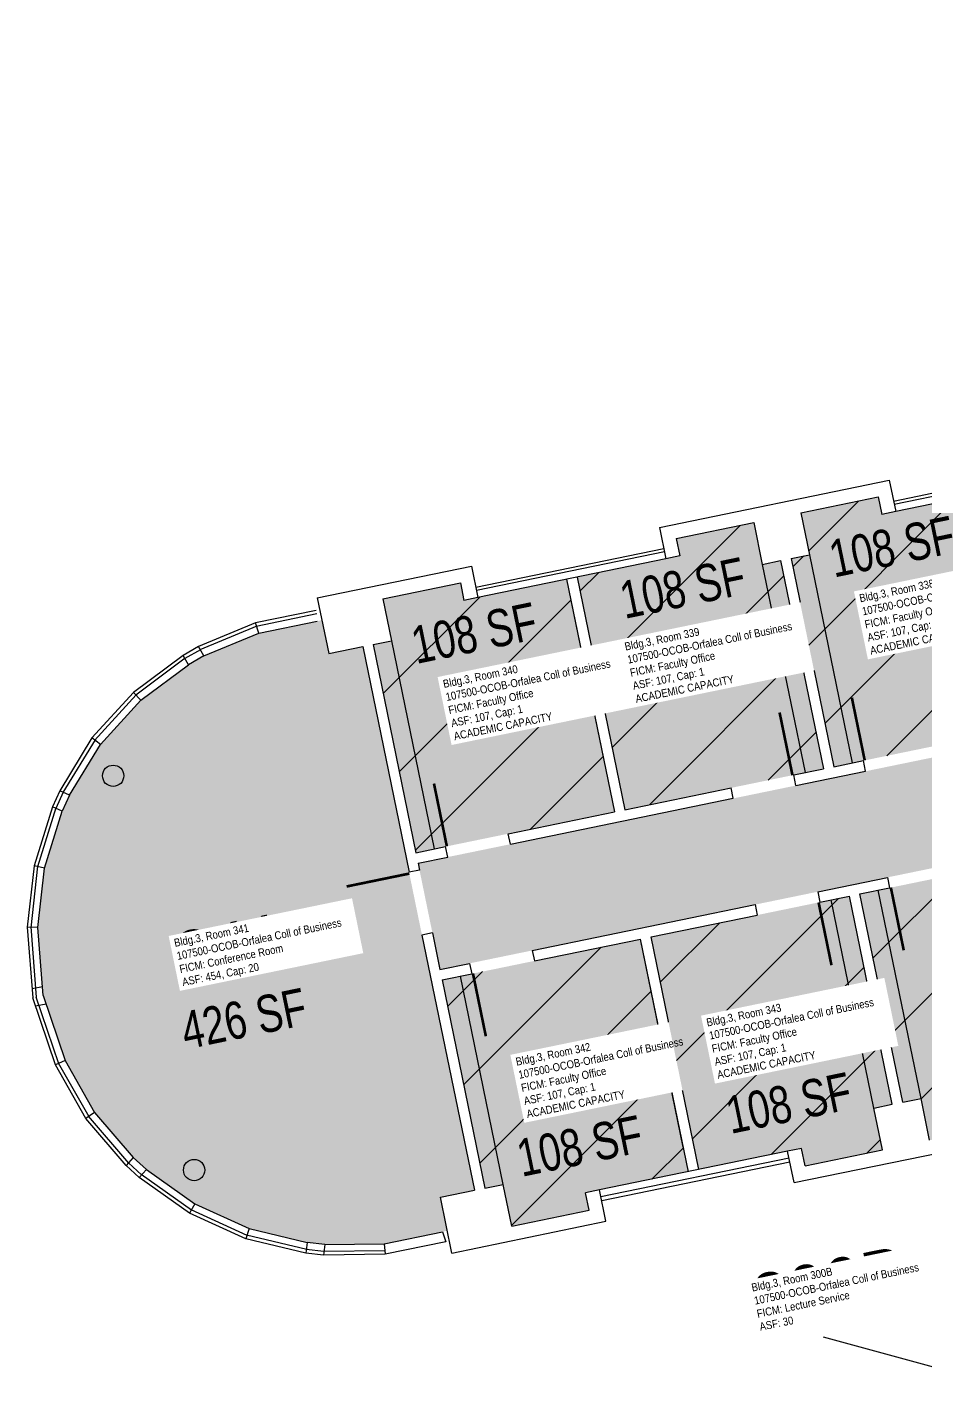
# Model space of a CAD drawing. Header units: inches. Extents: x 69197310 to 69201220, y 27671033 to 27674904.
# Drawn here: x 69197310 to 69197816, y 27672594 to 27673358 of the extents above; entities that cross this region are included whole.
import ezdxf
from ezdxf.enums import TextEntityAlignment as Align

# ---------------------------------------------------------------- set-up
doc = ezdxf.new("R2010")
doc.units = ezdxf.units.IN
doc.header["$LTSCALE"] = 100
doc.header["$MEASUREMENT"] = 0
for name, color, linetype in [('A-DOOR', 2, 'CONTINUOUS'), ('A-FLOR', 3, 'CONTINUOUS'), ('A-GLAZ', 1, 'CONTINUOUS'), ('A-IDEN-RNUM', 7, 'CONTINUOUS'), ('A-IDEN-SNUM', 4, 'CONTINUOUS'), ('A-IDEN-VNUM', 4, 'CONTINUOUS'), ('A-WALL', 5, 'CONTINUOUS'), ('AREA-TEXT', 3, 'CONTINUOUS'), ('Rooms-Capacity', 4, 'CONTINUOUS'), ('Rooms-Category-Color', 7, 'CONTINUOUS'), ('Rooms-College-Color', 7, 'CONTINUOUS'), ('Rooms-Department-Color', 7, 'CONTINUOUS'), ('Rooms-Division-Color', 7, 'CONTINUOUS'), ('Rooms-Information', 7, 'CONTINUOUS')]:
    doc.layers.add(name, color=color, linetype=linetype)
doc.styles.add('CP_AREA', font='arial.ttf', dxfattribs={"height": 15})
doc.styles.add('CP_ROOMSNUMBER', font='arial.ttf', dxfattribs={"height": 1})
doc.styles.add('CP_ROOMVNUMBER', font='arial.ttf', dxfattribs={"width": 0.85, "height": 0.075})
pattern_1 = [(45, (0, 0), (-26.516504294, 26.516504294), [])]

msp = doc.modelspace()

# ---------------------------------------------------------------- hatches: boundary and pattern name
at = {"layer": 'Rooms-Capacity'}
h = msp.add_hatch(dxfattribs=at)
h.set_pattern_fill('ANSI31', color=256, scale=300, style=0)
h.set_pattern_definition(pattern_1)
h.paths.add_polyline_path([(69197619.65, 27673048.94), (69197646.53, 27672918.17), (69197758.2, 27672941.12), (69197734.14, 27673058.17), (69197723.85, 27673056.06), (69197719.02, 27673079.57), (69197675.43, 27673070.61), (69197677.44, 27673060.81)])
h = msp.add_hatch(dxfattribs=at)
h.set_pattern_fill('ANSI31', color=256, scale=300, style=0)
h.set_pattern_definition(pattern_1)
h.paths.add_polyline_path([(69197817.95, 27672732.38), (69197813.12, 27672755.89), (69197802.83, 27672753.77), (69197778.77, 27672870.82), (69197890.44, 27672893.78), (69197917.32, 27672763.01), (69197859.52, 27672751.13), (69197861.54, 27672741.34)])
h = msp.add_hatch(dxfattribs=at)
h.set_pattern_fill('ANSI31', color=256, scale=300, style=0)
h.set_pattern_definition(pattern_1)
h.paths.add_polyline_path([(69197582.86, 27672684.06), (69197578.03, 27672707.57), (69197567.75, 27672705.45), (69197543.69, 27672822.5), (69197655.35, 27672845.46), (69197682.23, 27672714.69), (69197624.44, 27672702.81), (69197626.45, 27672693.02)])
at = {"layer": 'Rooms-Category-Color', "true_color": 0xadadad}
msp.add_hatch(color=253, dxfattribs=at).paths.add_polyline_path([(69199816.4, 27673358.05), (69199828.68, 27673298.3), (69198309.48, 27672986.04), (69198314.32, 27672962.53), (69198284.89, 27672956.48), (69198286.1, 27672950.6), (69198292.02, 27672951.82), (69198317.69, 27672826.93), (69198363.68, 27672836.38), (69198396.1, 27672678.68), (69198353, 27672669.82), (69198362.16, 27672625.25), (69198279.88, 27672608.34), (69198270.22, 27672655.36), (69198240.77, 27672649.31), (69198208.86, 27672804.56), (69198235.31, 27672810), (69198209.64, 27672934.89), (69198215.59, 27672936.11), (69198214.38, 27672941.99), (69198184.92, 27672935.93), (69198180.09, 27672959.44), (69198130.19, 27672949.18), (69198125.72, 27672970.93), (69198119.84, 27672969.73), (69198124.31, 27672947.97), (69197542.48, 27672828.38), (69197530.2, 27672888.13), (69198112.3, 27673007.59), (69198112.6, 27673004.99), (69198118.47, 27673006.2), (69198118.11, 27673008.94)])
at = {"layer": 'Rooms-Category-Color', "true_color": 0xfa9ba3}
for points in [[(69197619.65, 27673048.94), (69197646.53, 27672918.17), (69197758.2, 27672941.12), (69197734.14, 27673058.17), (69197723.85, 27673056.06), (69197719.02, 27673079.57), (69197675.43, 27673070.61), (69197677.44, 27673060.81)], [(69197817.95, 27672732.38), (69197813.12, 27672755.89), (69197802.83, 27672753.77), (69197778.77, 27672870.82), (69197890.44, 27672893.78), (69197917.32, 27672763.01), (69197859.52, 27672751.13), (69197861.54, 27672741.34)], [(69197582.86, 27672684.06), (69197578.03, 27672707.57), (69197567.75, 27672705.45), (69197543.69, 27672822.5), (69197655.35, 27672845.46), (69197682.23, 27672714.69), (69197624.44, 27672702.81), (69197626.45, 27672693.02)]]:
    msp.add_hatch(color=241, dxfattribs=at).paths.add_polyline_path(points)
at = {"layer": 'Rooms-College-Color', "true_color": 0xadadad}
msp.add_hatch(color=253, dxfattribs=at).paths.add_polyline_path([(69199816.4, 27673358.05), (69199828.68, 27673298.3), (69198309.48, 27672986.04), (69198314.32, 27672962.53), (69198284.89, 27672956.48), (69198286.1, 27672950.6), (69198292.02, 27672951.82), (69198317.69, 27672826.93), (69198363.68, 27672836.38), (69198396.1, 27672678.68), (69198353, 27672669.82), (69198362.16, 27672625.25), (69198279.88, 27672608.34), (69198270.22, 27672655.36), (69198240.77, 27672649.31), (69198208.86, 27672804.56), (69198235.31, 27672810), (69198209.64, 27672934.89), (69198215.59, 27672936.11), (69198214.38, 27672941.99), (69198184.92, 27672935.93), (69198180.09, 27672959.44), (69198130.19, 27672949.18), (69198125.72, 27672970.93), (69198119.84, 27672969.73), (69198124.31, 27672947.97), (69197542.48, 27672828.38), (69197530.2, 27672888.13), (69198112.3, 27673007.59), (69198112.6, 27673004.99), (69198118.47, 27673006.2), (69198118.11, 27673008.94)])
at = {"layer": 'Rooms-College-Color', "true_color": 0xfa9ba3}
for points in [[(69197619.65, 27673048.94), (69197646.53, 27672918.17), (69197758.2, 27672941.12), (69197734.14, 27673058.17), (69197723.85, 27673056.06), (69197719.02, 27673079.57), (69197675.43, 27673070.61), (69197677.44, 27673060.81)], [(69197817.95, 27672732.38), (69197813.12, 27672755.89), (69197802.83, 27672753.77), (69197778.77, 27672870.82), (69197890.44, 27672893.78), (69197917.32, 27672763.01), (69197859.52, 27672751.13), (69197861.54, 27672741.34)], [(69197582.86, 27672684.06), (69197578.03, 27672707.57), (69197567.75, 27672705.45), (69197543.69, 27672822.5), (69197655.35, 27672845.46), (69197682.23, 27672714.69), (69197624.44, 27672702.81), (69197626.45, 27672693.02)]]:
    msp.add_hatch(color=241, dxfattribs=at).paths.add_polyline_path(points)
at = {"layer": 'Rooms-Department-Color', "true_color": 0xacacac}
msp.add_hatch(color=253, dxfattribs=at).paths.add_polyline_path([(69199816.4, 27673358.05), (69199828.68, 27673298.3), (69198309.48, 27672986.04), (69198314.32, 27672962.53), (69198284.89, 27672956.48), (69198286.1, 27672950.6), (69198292.02, 27672951.82), (69198317.69, 27672826.93), (69198363.68, 27672836.38), (69198396.1, 27672678.68), (69198353, 27672669.82), (69198362.16, 27672625.25), (69198279.88, 27672608.34), (69198270.22, 27672655.36), (69198240.77, 27672649.31), (69198208.86, 27672804.56), (69198235.31, 27672810), (69198209.64, 27672934.89), (69198215.59, 27672936.11), (69198214.38, 27672941.99), (69198184.92, 27672935.93), (69198180.09, 27672959.44), (69198130.19, 27672949.18), (69198125.72, 27672970.93), (69198119.84, 27672969.73), (69198124.31, 27672947.97), (69197542.48, 27672828.38), (69197530.2, 27672888.13), (69198112.3, 27673007.59), (69198112.6, 27673004.99), (69198118.47, 27673006.2), (69198118.11, 27673008.94)])
at = {"layer": 'Rooms-Department-Color', "true_color": 0xfa9ba3}
for points in [[(69197619.65, 27673048.94), (69197646.53, 27672918.17), (69197758.2, 27672941.12), (69197734.14, 27673058.17), (69197723.85, 27673056.06), (69197719.02, 27673079.57), (69197675.43, 27673070.61), (69197677.44, 27673060.81)], [(69197817.95, 27672732.38), (69197813.12, 27672755.89), (69197802.83, 27672753.77), (69197778.77, 27672870.82), (69197890.44, 27672893.78), (69197917.32, 27672763.01), (69197859.52, 27672751.13), (69197861.54, 27672741.34)], [(69197582.86, 27672684.06), (69197578.03, 27672707.57), (69197567.75, 27672705.45), (69197543.69, 27672822.5), (69197655.35, 27672845.46), (69197682.23, 27672714.69), (69197624.44, 27672702.81), (69197626.45, 27672693.02)]]:
    msp.add_hatch(color=241, dxfattribs=at).paths.add_polyline_path(points)
at = {"layer": 'Rooms-Division-Color', "true_color": 0xadadad}
msp.add_hatch(color=253, dxfattribs=at).paths.add_polyline_path([(69199816.4, 27673358.05), (69199828.68, 27673298.3), (69198309.48, 27672986.04), (69198314.32, 27672962.53), (69198284.89, 27672956.48), (69198286.1, 27672950.6), (69198292.02, 27672951.82), (69198317.69, 27672826.93), (69198363.68, 27672836.38), (69198396.1, 27672678.68), (69198353, 27672669.82), (69198362.16, 27672625.25), (69198279.88, 27672608.34), (69198270.22, 27672655.36), (69198240.77, 27672649.31), (69198208.86, 27672804.56), (69198235.31, 27672810), (69198209.64, 27672934.89), (69198215.59, 27672936.11), (69198214.38, 27672941.99), (69198184.92, 27672935.93), (69198180.09, 27672959.44), (69198130.19, 27672949.18), (69198125.72, 27672970.93), (69198119.84, 27672969.73), (69198124.31, 27672947.97), (69197542.48, 27672828.38), (69197530.2, 27672888.13), (69198112.3, 27673007.59), (69198112.6, 27673004.99), (69198118.47, 27673006.2), (69198118.11, 27673008.94)])
at = {"layer": 'Rooms-Division-Color', "true_color": 0xfa9ba3}
for points in [[(69197619.65, 27673048.94), (69197646.53, 27672918.17), (69197758.2, 27672941.12), (69197734.14, 27673058.17), (69197723.85, 27673056.06), (69197719.02, 27673079.57), (69197675.43, 27673070.61), (69197677.44, 27673060.81)], [(69197817.95, 27672732.38), (69197813.12, 27672755.89), (69197802.83, 27672753.77), (69197778.77, 27672870.82), (69197890.44, 27672893.78), (69197917.32, 27672763.01), (69197859.52, 27672751.13), (69197861.54, 27672741.34)], [(69197582.86, 27672684.06), (69197578.03, 27672707.57), (69197567.75, 27672705.45), (69197543.69, 27672822.5), (69197655.35, 27672845.46), (69197682.23, 27672714.69), (69197624.44, 27672702.81), (69197626.45, 27672693.02)]]:
    msp.add_hatch(color=241, dxfattribs=at).paths.add_polyline_path(points)

# ---------------------------------------------------------------- linework, layer by layer
at = {"layer": 'A-DOOR'}
for points in [[(69197781.46, 27672945.9, 1.5, 1.5, 0), (69197774.21, 27672981.17, 0, 0, 0), (69197774.95, 27672981.32, 0, 0, -0.414214), (69197816.29, 27672951.53, 0, 0, -0.414214)], [(69197740.81, 27672937.55, 1.5, 1.5, 0), (69197733.56, 27672972.81, 0, 0, 0), (69197732.83, 27672972.66, 0, 0, 0.414214), (69197706.58, 27672928.98, 0, 0, 0.414214)], [(69197546.38, 27672897.58, 1.5, 1.5, 0), (69197539.13, 27672932.85, 0, 0, 0), (69197539.86, 27672933, 0, 0, -0.414214), (69197581.21, 27672903.21, 0, 0, -0.414214)], [(69197525.28, 27672882.27, 1.5, 1.5, 0), (69197490.01, 27672875.02, 0, 0, 0), (69197490.16, 27672874.29, 0, 0, 0.414214), (69197533.84, 27672848.05, 0, 0, 0.414214)], [(69197796.16, 27672874.4, 1.5, 1.5, 0), (69197803.41, 27672839.14, 0, 0, 0), (69197804.14, 27672839.29, 0, 0, 0.414214), (69197830.38, 27672882.96, 0, 0, 0.414214)], [(69197755.51, 27672866.04, 1.5, 1.5, 0), (69197762.76, 27672830.78, 0, 0, 0), (69197762.02, 27672830.63, 0, 0, -0.414214), (69197720.68, 27672860.42, 0, 0, -0.414214)], [(69197561.07, 27672826.08, 1.5, 1.5, 0), (69197568.32, 27672790.82, 0, 0, 0), (69197569.06, 27672790.97, 0, 0, 0.414214), (69197595.3, 27672834.64, 0, 0, 0.414214)]]:
    msp.add_lwpolyline(points, format="xyseb", dxfattribs=at)
at = {"layer": 'A-FLOR'}
for p, q in [((69197750.3, 27673061.5), (69197774.36, 27672944.44)), ((69197723.85, 27673056.06), (69197747.91, 27672939.01)), ((69197515.21, 27673013.18), (69197539.27, 27672896.12)), ((69197813.12, 27672755.89), (69197789.06, 27672872.94)), ((69197786.67, 27672750.45), (69197762.61, 27672867.5)), ((69197578.03, 27672707.57), (69197553.97, 27672824.62))]:
    msp.add_line(p, q, dxfattribs=at)
at = {"layer": 'A-GLAZ'}
for p, q in [((69197797.7, 27673091.66), (69197903.49, 27673113.4)), ((69197903.89, 27673111.44), (69197798.1, 27673089.7)), ((69197904.69, 27673107.52), (69197798.91, 27673085.78)), ((69197562.61, 27673043.34), (69197668.4, 27673065.08)), ((69197668.8, 27673063.12), (69197563.01, 27673041.38)), ((69197669.61, 27673059.2), (69197563.82, 27673037.46)), ((69197472.79, 27673030.15), (69197438.77, 27673023.16)), ((69197473.2, 27673028.19), (69197439.18, 27673021.2)), ((69197438.77, 27673023.16), (69197406.7, 27673009.83)), ((69197439.54, 27673021.31), (69197407.47, 27673007.99)), ((69197440.54, 27673017.43), (69197438.77, 27673023.16)), ((69197440.54, 27673017.43), (69197473.43, 27673024.19)), ((69197409.67, 27673004.61), (69197440.54, 27673017.43)), ((69197406.7, 27673009.83), (69197398.01, 27673004.89)), ((69197407.7, 27673008.08), (69197399, 27673003.14)), ((69197409.67, 27673004.61), (69197406.7, 27673009.83)), ((69197398.01, 27673004.89), (69197370.15, 27672984.15)), ((69197399.2, 27673003.29), (69197371.34, 27672982.55)), ((69197374.17, 27672979.7), (69197400.97, 27672999.67)), ((69197400.97, 27672999.67), (69197398.01, 27673004.89)), ((69197409.67, 27673004.61), (69197400.97, 27672999.67)), ((69197370.15, 27672984.15), (69197346.73, 27672958.5)), ((69197371.62, 27672982.8), (69197348.21, 27672957.15)), ((69197374.17, 27672979.7), (69197370.15, 27672984.15)), ((69197351.53, 27672954.89), (69197374.17, 27672979.7)), ((69197346.73, 27672958.5), (69197328.62, 27672928.86)), ((69197348.44, 27672957.46), (69197330.33, 27672927.82)), ((69197334.09, 27672926.39), (69197351.53, 27672954.89)), ((69197351.53, 27672954.89), (69197346.73, 27672958.5)), ((69197328.62, 27672928.86), (69197324.49, 27672919.76)), ((69197334.09, 27672926.39), (69197328.62, 27672928.86)), ((69197330.46, 27672928.03), (69197326.33, 27672918.92)), ((69197334.09, 27672926.39), (69197329.96, 27672917.28)), ((69197324.49, 27672919.76), (69197314.14, 27672886.6)), ((69197326.4, 27672919.16), (69197316.05, 27672886.01)), ((69197320.02, 27672885.37), (69197329.96, 27672917.28)), ((69197329.96, 27672917.28), (69197324.49, 27672919.76)), ((69197314.14, 27672886.6), (69197310.28, 27672852.09)), ((69197316.13, 27672886.38), (69197312.27, 27672851.86)), ((69197320.02, 27672885.37), (69197314.14, 27672886.6)), ((69197316.28, 27672851.99), (69197320.02, 27672885.37)), ((69197316.28, 27672851.99), (69197310.28, 27672852.09)), ((69197310.28, 27672852.09), (69197313.45, 27672812.44)), ((69197312.28, 27672852.25), (69197315.42, 27672812.85)), ((69197319.32, 27672813.65), (69197316.28, 27672851.99)), ((69197318.93, 27672818.67), (69197313.05, 27672817.47)), ((69197326.17, 27672774.77), (69197313.45, 27672812.44)), ((69197320.94, 27672808.88), (69197315.06, 27672807.67)), ((69197328.07, 27672775.41), (69197315.42, 27672812.85)), ((69197319.32, 27672813.65), (69197331.65, 27672777.22)), ((69197331.65, 27672777.22), (69197326.17, 27672774.77)), ((69197331.65, 27672777.22), (69197348.25, 27672748.02)), ((69197343.34, 27672744.57), (69197326.17, 27672774.77)), ((69197345.08, 27672745.56), (69197327.91, 27672775.75)), ((69197348.25, 27672748.02), (69197343.34, 27672744.57)), ((69197367.44, 27672719.49), (69197344.86, 27672745.87)), ((69197348.25, 27672748.02), (69197369.97, 27672722.62)), ((69197365.92, 27672718.19), (69197343.34, 27672744.57)), ((69197369.97, 27672722.62), (69197365.92, 27672718.19)), ((69197377.36, 27672715.88), (69197369.97, 27672722.62)), ((69197738.06, 27672726.17), (69197632.27, 27672704.42)), ((69197373.31, 27672711.45), (69197365.92, 27672718.19)), ((69197374.67, 27672712.93), (69197367.28, 27672719.68)), ((69197377.36, 27672715.88), (69197373.31, 27672711.45)), ((69197377.36, 27672715.88), (69197404.63, 27672696.56)), ((69197738.87, 27672722.25), (69197633.08, 27672700.5)), ((69197633.48, 27672698.55), (69197739.27, 27672720.29)), ((69197401.64, 27672691.36), (69197373.31, 27672711.45)), ((69197402.8, 27672692.99), (69197374.47, 27672713.08)), ((69197404.63, 27672696.56), (69197401.64, 27672691.36)), ((69197434.1, 27672678.84), (69197402.47, 27672693.18)), ((69197404.63, 27672696.56), (69197435.22, 27672682.7)), ((69197433.28, 27672677.02), (69197401.64, 27672691.36)), ((69197435.22, 27672682.7), (69197433.28, 27672677.02)), ((69197467.06, 27672668.95), (69197433.28, 27672677.02)), ((69197467.52, 27672670.9), (69197433.74, 27672678.96)), ((69197435.22, 27672682.7), (69197467.73, 27672674.92)), ((69197511.08, 27672674.21), (69197543.98, 27672680.97)), ((69197543.98, 27672680.97), (69197545.74, 27672675.23)), ((69197467.73, 27672674.92), (69197467.06, 27672668.95)), ((69197477, 27672667.84), (69197467.06, 27672668.95)), ((69197477.22, 27672669.84), (69197467.28, 27672670.95)), ((69197477.66, 27672673.8), (69197467.73, 27672674.92)), ((69197511.7, 27672670.24), (69197476.97, 27672669.84)), ((69197477.66, 27672673.8), (69197477, 27672667.84)), ((69197477.66, 27672673.8), (69197511.08, 27672674.21)), ((69197511.08, 27672674.21), (69197511.72, 27672668.24)), ((69197545.74, 27672675.23), (69197511.72, 27672668.24)), ((69197511.72, 27672668.24), (69197477, 27672667.84))]:
    msp.add_line(p, q, dxfattribs=at)
at = {"layer": 'A-IDEN-VNUM'}
msp.add_lwpolyline([(69197758.1, 27672621.8), (69197861.22, 27672593.77)], dxfattribs=at)
at = {"layer": 'A-WALL'}
for p, q in [((69197665.98, 27673076.84), (69197795.28, 27673103.41)), ((69197795.28, 27673103.41), (69197798.91, 27673085.78)), ((69197745.47, 27673085.01), (69197789.06, 27673093.96)), ((69197789.06, 27673093.96), (69197791.07, 27673084.17)), ((69197745.47, 27673085.01), (69197750.3, 27673061.5)), ((69197798.91, 27673085.78), (69197791.07, 27673084.17)), ((69197665.98, 27673076.84), (69197669.61, 27673059.2)), ((69197675.43, 27673070.61), (69197719.02, 27673079.57)), ((69197719.02, 27673079.57), (69197723.85, 27673056.06)), ((69197675.43, 27673070.61), (69197677.44, 27673060.81)), ((69197677.44, 27673060.81), (69197669.61, 27673059.2)), ((69197740.01, 27673059.38), (69197750.3, 27673061.5)), ((69197740.01, 27673059.38), (69197764.07, 27672942.33)), ((69197473.51, 27673037.27), (69197560.2, 27673055.09)), ((69197560.2, 27673055.09), (69197563.82, 27673037.46)), ((69197723.85, 27673056.06), (69197734.14, 27673058.17)), ((69197734.14, 27673058.17), (69197758.2, 27672941.12)), ((69197510.38, 27673036.69), (69197553.97, 27673045.64)), ((69197553.97, 27673045.64), (69197555.98, 27673035.85)), ((69197613.78, 27673047.73), (69197640.65, 27672916.96)), ((69197619.65, 27673048.94), (69197646.53, 27672918.17)), ((69197473.51, 27673037.27), (69197479.95, 27673005.93)), ((69197510.38, 27673036.69), (69197515.21, 27673013.18)), ((69197563.82, 27673037.46), (69197555.98, 27673035.85)), ((69197616.59, 27673034.01), (69197640.65, 27672916.96)), ((69197504.93, 27673011.06), (69197515.21, 27673013.18)), ((69197479.95, 27673005.93), (69197499.05, 27673009.85)), ((69197499.05, 27673009.85), (69197525.12, 27672883.01)), ((69197504.93, 27673011.06), (69197528.99, 27672894.01)), ((69197764.07, 27672942.33), (69197780.73, 27672945.75)), ((69197781.93, 27672939.88), (69197780.73, 27672945.75)), ((69197741.54, 27672937.7), (69197758.2, 27672941.12)), ((69197742.75, 27672931.82), (69197741.54, 27672937.7)), ((69197742.75, 27672931.82), (69197781.93, 27672939.88)), ((69197646.53, 27672918.17), (69197706.28, 27672930.45)), ((69197707.49, 27672924.57), (69197706.28, 27672930.45)), ((69197582.11, 27672898.8), (69197707.49, 27672924.57)), ((69197580.9, 27672904.68), (69197640.65, 27672916.96)), ((69197582.11, 27672898.8), (69197580.9, 27672904.68)), ((69197528.99, 27672894.01), (69197545.64, 27672897.43)), ((69197530.2, 27672888.13), (69197546.85, 27672891.56)), ((69197546.85, 27672891.56), (69197545.64, 27672897.43)), ((69197531, 27672884.21), (69197525.12, 27672883.01)), ((69197530.2, 27672888.13), (69197531, 27672884.21)), ((69197755.03, 27672872.07), (69197794.22, 27672880.12)), ((69197794.22, 27672880.12), (69197795.42, 27672874.25)), ((69197755.03, 27672872.07), (69197756.24, 27672866.19)), ((69197756.24, 27672866.19), (69197772.89, 27672869.62)), ((69197796.95, 27672752.56), (69197772.89, 27672869.62)), ((69197778.77, 27672870.82), (69197795.42, 27672874.25)), ((69197802.83, 27672753.77), (69197778.77, 27672870.82)), ((69197594.39, 27672839.05), (69197719.77, 27672864.82)), ((69197719.77, 27672864.82), (69197720.98, 27672858.95)), ((69197661.23, 27672846.66), (69197720.98, 27672858.95)), ((69197538.25, 27672848.95), (69197532.37, 27672847.74)), ((69197532.37, 27672847.74), (69197561.87, 27672704.24)), ((69197538.25, 27672848.95), (69197542.48, 27672828.38)), ((69197595.6, 27672833.18), (69197655.35, 27672845.46)), ((69197682.23, 27672714.69), (69197655.35, 27672845.46)), ((69197679.41, 27672728.4), (69197655.35, 27672845.46)), ((69197688.11, 27672715.9), (69197661.23, 27672846.66)), ((69197594.39, 27672839.05), (69197595.6, 27672833.18)), ((69197542.48, 27672828.38), (69197559.13, 27672831.8)), ((69197559.13, 27672831.8), (69197560.34, 27672825.93)), ((69197543.69, 27672822.5), (69197560.34, 27672825.93)), ((69197543.69, 27672822.5), (69197567.75, 27672705.45)), ((69197802.83, 27672753.77), (69197813.12, 27672755.89)), ((69197817.95, 27672732.38), (69197813.12, 27672755.89)), ((69197786.67, 27672750.45), (69197796.95, 27672752.56)), ((69197791.5, 27672726.94), (69197786.67, 27672750.45)), ((69197741.69, 27672708.54), (69197870.98, 27672735.11)), ((69197745.9, 27672727.78), (69197738.06, 27672726.17)), ((69197741.69, 27672708.54), (69197738.06, 27672726.17)), ((69197747.91, 27672717.98), (69197745.9, 27672727.78)), ((69197747.91, 27672717.98), (69197791.5, 27672726.94)), ((69197567.75, 27672705.45), (69197578.03, 27672707.57)), ((69197582.86, 27672684.06), (69197578.03, 27672707.57)), ((69197542.77, 27672700.32), (69197561.87, 27672704.24)), ((69197549.21, 27672668.97), (69197542.77, 27672700.32)), ((69197632.27, 27672704.42), (69197624.44, 27672702.81)), ((69197626.45, 27672693.02), (69197624.44, 27672702.81)), ((69197635.9, 27672686.79), (69197632.27, 27672704.42)), ((69197582.86, 27672684.06), (69197626.45, 27672693.02)), ((69197549.21, 27672668.97), (69197635.9, 27672686.79))]:
    msp.add_line(p, q, dxfattribs=at)
for centre in [(69197358.66, 27672937.24), (69197404.22, 27672715.6)]:
    msp.add_circle(centre, 6, dxfattribs=at)

# ---------------------------------------------------------------- texts
at = {"layer": 'A-IDEN-RNUM', "style": 'CP_ROOMSNUMBER', "width": 0.85}
for s, p in [('0338-00', (69197812.44, 27673026.78)), ('0339-00', (69197680.4, 27672999.64)), ('0340-00', (69197578.24, 27672978.64)), ('0341-00', (69197402.7, 27672833.45)), ('0343-00', (69197726.42, 27672788.31)), ('0342-00', (69197619.15, 27672766.26))]:
    msp.add_text(s, height=1, rotation=11.61505, dxfattribs=at).set_placement(p, align=Align.MIDDLE)
at = {"layer": 'A-IDEN-SNUM', "style": 'CP_ROOMSNUMBER', "width": 0.85}
for s, p in [('0030033800', (69197812.44, 27673026.78)), ('0030033900', (69197680.4, 27672999.64)), ('0030034000', (69197578.24, 27672978.64)), ('0030034100', (69197402.7, 27672833.45)), ('0030034300', (69197726.42, 27672788.31)), ('0030034200', (69197619.15, 27672766.26))]:
    msp.add_text(s, height=1, rotation=11.61505, dxfattribs=at).set_placement(p, align=Align.MIDDLE)
at = {"layer": 'A-IDEN-VNUM', "style": 'CP_ROOMVNUMBER', "width": 0.85}
for s, p in [('338', (69197812.44, 27673026.78)), ('339', (69197680.4, 27672999.64)), ('340', (69197578.24, 27672978.64)), ('341', (69197425.68, 27672839.16)), ('343', (69197726.42, 27672788.31)), ('342', (69197619.15, 27672766.26)), ('300B', (69197762.47, 27672649.16))]:
    msp.add_text(s, height=31.5, rotation=11.61505, dxfattribs=at).set_placement(p, align=Align.MIDDLE)
at = {"layer": 'AREA-TEXT', "style": 'CP_AREA', "width": 0.75}
for s, p in [('108 SF', (69197796.77, 27673066.09)), ('108 SF', (69197679.03, 27673042.86)), ('108 SF', (69197561.74, 27673017.51)), ('426 SF', (69197432.13, 27672800.77)), ('108 SF', (69197738.65, 27672753.35)), ('108 SF', (69197621.11, 27672729.21))]:
    msp.add_text(s, height=21, rotation=11.67794, dxfattribs=at).set_placement(p, align=Align.MIDDLE_CENTER)

# ---------------------------------------------------------------- next in the draw order: texts
at = {"layer": 'Rooms-Information', "char_height": 4.5, "width": 100.8, "attachment_point": 7, "rotation": 11.61505, "style": 'CP_ROOMVNUMBER', "bg_fill": 3, "box_fill_scale": 1.5, "bg_fill_color": 256, "bg_fill_true_color": 13158600, "bg_fill_transparency": 0}
for s, insert in [('Bldg.3, Room 339^M^J107500-OCOB-Orfalea Coll of Business^M^JFICM: Faculty Office^M^JASF: 107, Cap: 1^M^JACADEMIC CAPACITY', (69197652.97, 27672978.14)), ('Bldg.3, Room 342^M^J107500-OCOB-Orfalea Coll of Business^M^JFICM: Faculty Office^M^JASF: 107, Cap: 1^M^JACADEMIC CAPACITY', (69197591.71, 27672744.76)), ('Bldg.3, Room 300B^M^J107500-OCOB-Orfalea Coll of Business^M^JFICM: Lecture Service^M^JASF: 30', (69197722.81, 27672625.15))]:
    msp.add_mtext(s, dxfattribs=dict(at, insert=insert))

# ---------------------------------------------------------------- next in the draw order: hatches: boundary and pattern name
at = {"layer": 'Rooms-Capacity'}
h = msp.add_hatch(dxfattribs=at)
h.set_pattern_fill('ANSI31', color=256, scale=300, style=0)
h.set_pattern_definition(pattern_1)
h.paths.add_polyline_path([(69197745.47, 27673085.01), (69197750.3, 27673061.5), (69197740.01, 27673059.38), (69197764.07, 27672942.33), (69197875.74, 27672965.28), (69197848.86, 27673096.05), (69197791.07, 27673084.17), (69197789.06, 27673093.96)])
h = msp.add_hatch(dxfattribs=at)
h.set_pattern_fill('ANSI31', color=256, scale=300, style=0)
h.set_pattern_definition(pattern_1)
h.paths.add_polyline_path([(69197510.38, 27673036.69), (69197515.21, 27673013.18), (69197504.93, 27673011.06), (69197528.99, 27672894.01), (69197640.65, 27672916.96), (69197613.78, 27673047.73), (69197555.98, 27673035.85), (69197553.97, 27673045.64)])
h = msp.add_hatch(dxfattribs=at)
h.set_pattern_fill('ANSI31', color=256, scale=300, style=0)
h.set_pattern_definition(pattern_1)
h.paths.add_polyline_path([(69197688.11, 27672715.9), (69197661.23, 27672846.66), (69197772.89, 27672869.62), (69197796.95, 27672752.56), (69197786.67, 27672750.45), (69197791.5, 27672726.94), (69197747.91, 27672717.98), (69197745.9, 27672727.78)])
at = {"layer": 'Rooms-Category-Color', "true_color": 0xfa9ba3}
for points in [[(69197745.47, 27673085.01), (69197750.3, 27673061.5), (69197740.01, 27673059.38), (69197764.07, 27672942.33), (69197875.74, 27672965.28), (69197848.86, 27673096.05), (69197791.07, 27673084.17), (69197789.06, 27673093.96)], [(69197510.38, 27673036.69), (69197515.21, 27673013.18), (69197504.93, 27673011.06), (69197528.99, 27672894.01), (69197640.65, 27672916.96), (69197613.78, 27673047.73), (69197555.98, 27673035.85), (69197553.97, 27673045.64)], [(69197688.11, 27672715.9), (69197661.23, 27672846.66), (69197772.89, 27672869.62), (69197796.95, 27672752.56), (69197786.67, 27672750.45), (69197791.5, 27672726.94), (69197747.91, 27672717.98), (69197745.9, 27672727.78)]]:
    msp.add_hatch(color=241, dxfattribs=at).paths.add_polyline_path(points)
at = {"layer": 'Rooms-College-Color', "true_color": 0xfa9ba3}
for points in [[(69197745.47, 27673085.01), (69197750.3, 27673061.5), (69197740.01, 27673059.38), (69197764.07, 27672942.33), (69197875.74, 27672965.28), (69197848.86, 27673096.05), (69197791.07, 27673084.17), (69197789.06, 27673093.96)], [(69197510.38, 27673036.69), (69197515.21, 27673013.18), (69197504.93, 27673011.06), (69197528.99, 27672894.01), (69197640.65, 27672916.96), (69197613.78, 27673047.73), (69197555.98, 27673035.85), (69197553.97, 27673045.64)], [(69197688.11, 27672715.9), (69197661.23, 27672846.66), (69197772.89, 27672869.62), (69197796.95, 27672752.56), (69197786.67, 27672750.45), (69197791.5, 27672726.94), (69197747.91, 27672717.98), (69197745.9, 27672727.78)]]:
    msp.add_hatch(color=241, dxfattribs=at).paths.add_polyline_path(points)
at = {"layer": 'Rooms-Department-Color', "true_color": 0xfa9ba3}
for points in [[(69197745.47, 27673085.01), (69197750.3, 27673061.5), (69197740.01, 27673059.38), (69197764.07, 27672942.33), (69197875.74, 27672965.28), (69197848.86, 27673096.05), (69197791.07, 27673084.17), (69197789.06, 27673093.96)], [(69197510.38, 27673036.69), (69197515.21, 27673013.18), (69197504.93, 27673011.06), (69197528.99, 27672894.01), (69197640.65, 27672916.96), (69197613.78, 27673047.73), (69197555.98, 27673035.85), (69197553.97, 27673045.64)], [(69197688.11, 27672715.9), (69197661.23, 27672846.66), (69197772.89, 27672869.62), (69197796.95, 27672752.56), (69197786.67, 27672750.45), (69197791.5, 27672726.94), (69197747.91, 27672717.98), (69197745.9, 27672727.78)]]:
    msp.add_hatch(color=241, dxfattribs=at).paths.add_polyline_path(points)
at = {"layer": 'Rooms-Division-Color', "true_color": 0xfa9ba3}
for points in [[(69197745.47, 27673085.01), (69197750.3, 27673061.5), (69197740.01, 27673059.38), (69197764.07, 27672942.33), (69197875.74, 27672965.28), (69197848.86, 27673096.05), (69197791.07, 27673084.17), (69197789.06, 27673093.96)], [(69197510.38, 27673036.69), (69197515.21, 27673013.18), (69197504.93, 27673011.06), (69197528.99, 27672894.01), (69197640.65, 27672916.96), (69197613.78, 27673047.73), (69197555.98, 27673035.85), (69197553.97, 27673045.64)], [(69197688.11, 27672715.9), (69197661.23, 27672846.66), (69197772.89, 27672869.62), (69197796.95, 27672752.56), (69197786.67, 27672750.45), (69197791.5, 27672726.94), (69197747.91, 27672717.98), (69197745.9, 27672727.78)]]:
    msp.add_hatch(color=241, dxfattribs=at).paths.add_polyline_path(points)

# ---------------------------------------------------------------- next in the draw order: texts
at = {"layer": 'Rooms-Information', "char_height": 4.5, "width": 100.8, "attachment_point": 7, "rotation": 11.61505, "style": 'CP_ROOMVNUMBER', "bg_fill": 3, "box_fill_scale": 1.5, "bg_fill_color": 256, "bg_fill_true_color": 13158600, "bg_fill_transparency": 0}
for s, insert in [('Bldg.3, Room 338^M^J107500-OCOB-Orfalea Coll of Business^M^JFICM: Faculty Office^M^JASF: 107, Cap: 1^M^JACADEMIC CAPACITY', (69197785.01, 27673005.28)), ('Bldg.3, Room 340^M^J107500-OCOB-Orfalea Coll of Business^M^JFICM: Faculty Office^M^JASF: 107, Cap: 1^M^JACADEMIC CAPACITY', (69197550.8, 27672957.14)), ('Bldg.3, Room 343^M^J107500-OCOB-Orfalea Coll of Business^M^JFICM: Faculty Office^M^JASF: 107, Cap: 1^M^JACADEMIC CAPACITY', (69197698.98, 27672766.81))]:
    msp.add_mtext(s, dxfattribs=dict(at, insert=insert))

# ---------------------------------------------------------------- next in the draw order: hatches: boundary and pattern name
at = {"layer": 'Rooms-Category-Color', "true_color": 0xfa9ba3}
msp.add_hatch(color=241, dxfattribs=at).paths.add_polyline_path([(69197525.12, 27672883.01), (69197499.05, 27673009.85), (69197479.95, 27673005.93), (69197476.09, 27673024.73), (69197440.54, 27673017.43), (69197409.67, 27673004.61), (69197400.97, 27672999.67), (69197374.17, 27672979.7), (69197351.53, 27672954.89), (69197334.09, 27672926.39), (69197329.96, 27672917.28), (69197320.02, 27672885.37), (69197316.28, 27672851.99), (69197319.32, 27672813.65), (69197331.65, 27672777.22), (69197348.25, 27672748.02), (69197369.97, 27672722.62), (69197377.36, 27672715.88), (69197404.63, 27672696.56), (69197435.22, 27672682.7), (69197467.73, 27672674.92), (69197477.66, 27672673.8), (69197511.08, 27672674.21), (69197546.63, 27672681.51), (69197542.77, 27672700.32), (69197561.87, 27672704.24)])
at = {"layer": 'Rooms-College-Color', "true_color": 0xfa9ba3}
msp.add_hatch(color=241, dxfattribs=at).paths.add_polyline_path([(69197525.12, 27672883.01), (69197499.05, 27673009.85), (69197479.95, 27673005.93), (69197476.09, 27673024.73), (69197440.54, 27673017.43), (69197409.67, 27673004.61), (69197400.97, 27672999.67), (69197374.17, 27672979.7), (69197351.53, 27672954.89), (69197334.09, 27672926.39), (69197329.96, 27672917.28), (69197320.02, 27672885.37), (69197316.28, 27672851.99), (69197319.32, 27672813.65), (69197331.65, 27672777.22), (69197348.25, 27672748.02), (69197369.97, 27672722.62), (69197377.36, 27672715.88), (69197404.63, 27672696.56), (69197435.22, 27672682.7), (69197467.73, 27672674.92), (69197477.66, 27672673.8), (69197511.08, 27672674.21), (69197546.63, 27672681.51), (69197542.77, 27672700.32), (69197561.87, 27672704.24)])
at = {"layer": 'Rooms-Department-Color', "true_color": 0xfa9ba3}
msp.add_hatch(color=241, dxfattribs=at).paths.add_polyline_path([(69197525.12, 27672883.01), (69197499.05, 27673009.85), (69197479.95, 27673005.93), (69197476.09, 27673024.73), (69197440.54, 27673017.43), (69197409.67, 27673004.61), (69197400.97, 27672999.67), (69197374.17, 27672979.7), (69197351.53, 27672954.89), (69197334.09, 27672926.39), (69197329.96, 27672917.28), (69197320.02, 27672885.37), (69197316.28, 27672851.99), (69197319.32, 27672813.65), (69197331.65, 27672777.22), (69197348.25, 27672748.02), (69197369.97, 27672722.62), (69197377.36, 27672715.88), (69197404.63, 27672696.56), (69197435.22, 27672682.7), (69197467.73, 27672674.92), (69197477.66, 27672673.8), (69197511.08, 27672674.21), (69197546.63, 27672681.51), (69197542.77, 27672700.32), (69197561.87, 27672704.24)])
at = {"layer": 'Rooms-Division-Color', "true_color": 0xfa9ba3}
msp.add_hatch(color=241, dxfattribs=at).paths.add_polyline_path([(69197525.12, 27672883.01), (69197499.05, 27673009.85), (69197479.95, 27673005.93), (69197476.09, 27673024.73), (69197440.54, 27673017.43), (69197409.67, 27673004.61), (69197400.97, 27672999.67), (69197374.17, 27672979.7), (69197351.53, 27672954.89), (69197334.09, 27672926.39), (69197329.96, 27672917.28), (69197320.02, 27672885.37), (69197316.28, 27672851.99), (69197319.32, 27672813.65), (69197331.65, 27672777.22), (69197348.25, 27672748.02), (69197369.97, 27672722.62), (69197377.36, 27672715.88), (69197404.63, 27672696.56), (69197435.22, 27672682.7), (69197467.73, 27672674.92), (69197477.66, 27672673.8), (69197511.08, 27672674.21), (69197546.63, 27672681.51), (69197542.77, 27672700.32), (69197561.87, 27672704.24)])

# ---------------------------------------------------------------- next in the draw order: texts
at = {"layer": 'Rooms-Information', "insert": (69197398.25, 27672817.66), "char_height": 4.5, "width": 100.8, "attachment_point": 7, "rotation": 11.61505, "style": 'CP_ROOMVNUMBER', "bg_fill": 3, "box_fill_scale": 1.5, "bg_fill_color": 256, "bg_fill_true_color": 13158600, "bg_fill_transparency": 0}
msp.add_mtext('Bldg.3, Room 341^M^J107500-OCOB-Orfalea Coll of Business^M^JFICM: Conference Room^M^JASF: 454, Cap: 20', dxfattribs=at)

doc.saveas('drawing.dxf')
